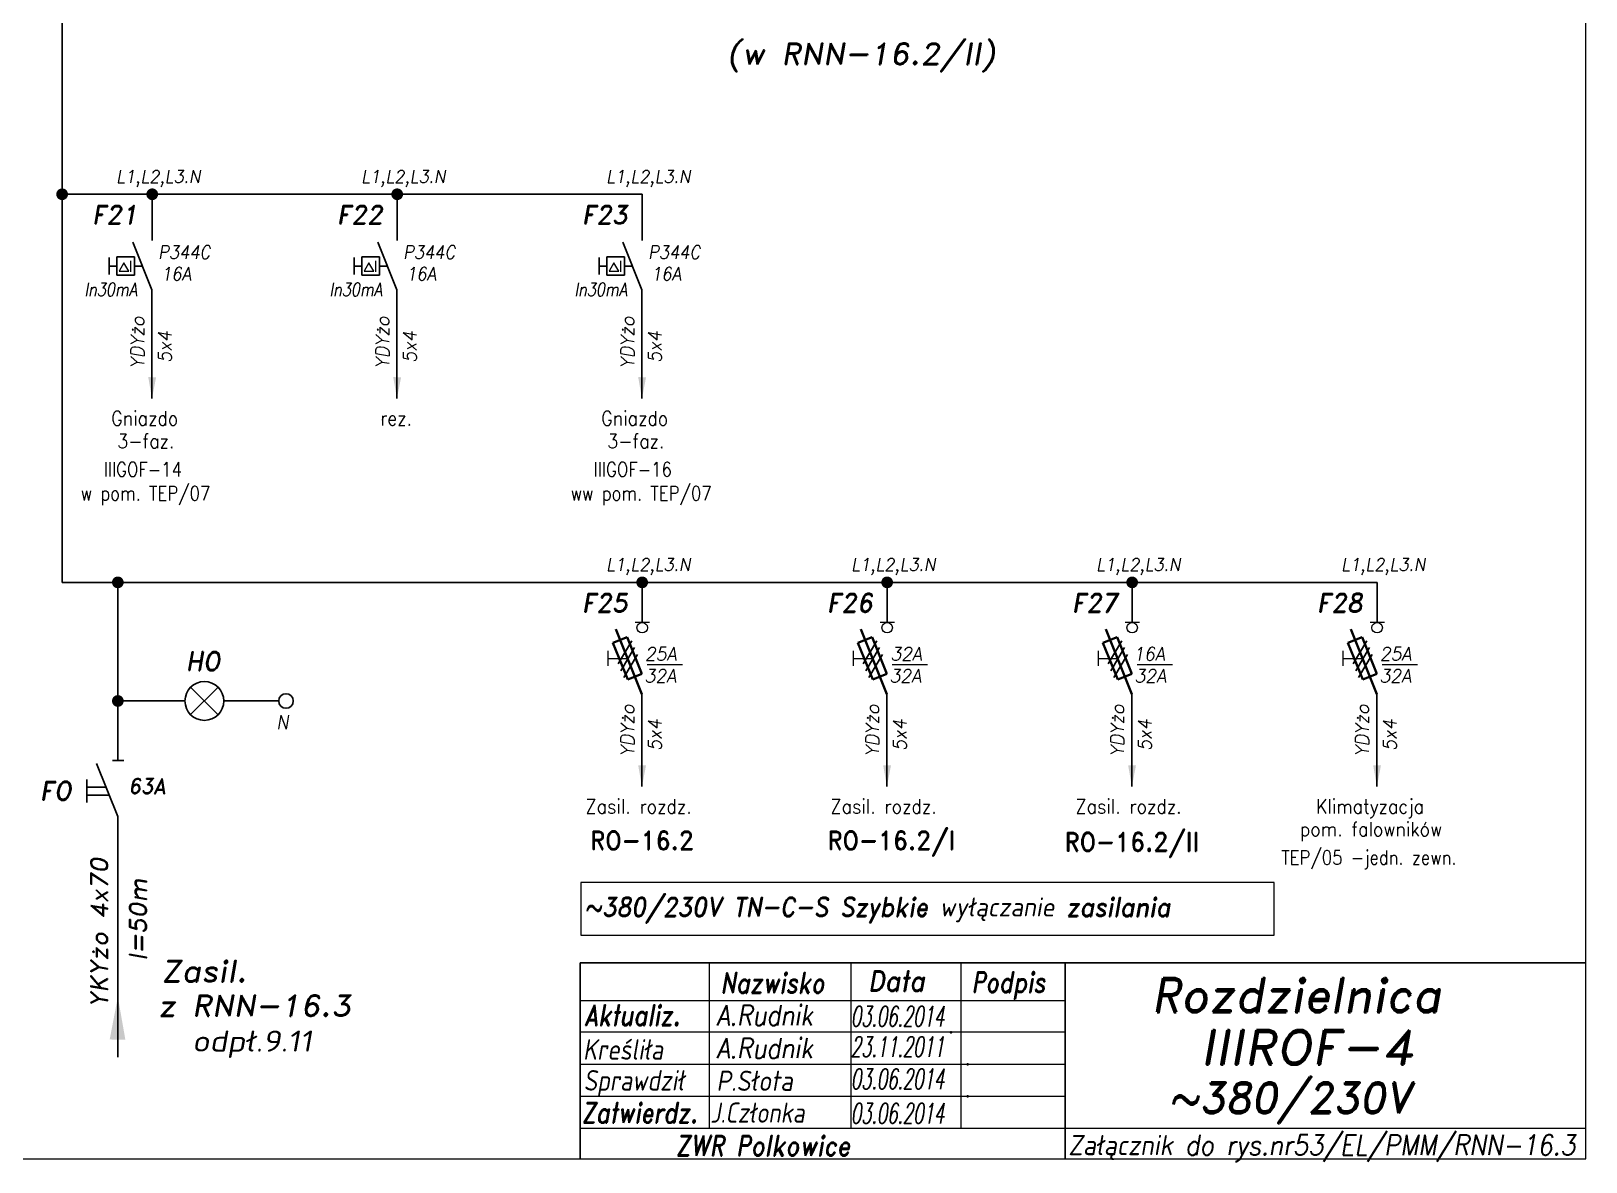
# Model space of a CAD drawing. Header units: millimetres. Extents: x 0 to 594, y -1 to 420.
# Drawn here: x 299.3 to 594, y -0.6 to 213.8 of the extents above; entities that cross this region are included whole.
import ezdxf
from ezdxf.enums import TextEntityAlignment as Align

# ---------------------------------------------------------------- set-up
doc = ezdxf.new("R2010")
doc.units = ezdxf.units.MM
doc.styles.add('ROMAND', font='romand', dxfattribs={"width": 0.9, "oblique": 10, "height": 4.2})
doc.styles.add('ROMANS', font='romans', dxfattribs={"width": 0.8, "oblique": 10, "height": 3.2})

msp = doc.modelspace()

# ---------------------------------------------------------------- linework, layer by layer
at = {"lineweight": 30}
for p, q in [((305.13, 403.49), (305.13, 109.27)), ((415.1, 182.83), (305.13, 182.83)), ((322.21, 182.83), (322.21, 174.08)), ((368.66, 182.83), (368.66, 174.08)), ((415.1, 182.83), (415.1, 174.08)), ((322.17, 164.69), (318.52, 173.74)), ((368.61, 164.69), (364.96, 173.74)), ((415.05, 164.69), (411.4, 173.74)), ((314.05, 170.85), (314.05, 167.62)), ((314.05, 169.23), (315.49, 169.23)), ((315.49, 170.95), (318.84, 170.95)), ((315.49, 167.48), (315.49, 170.95)), ((318.84, 170.95), (318.84, 167.48)), ((318.84, 169.23), (320.34, 169.23)), ((360.49, 170.85), (360.49, 167.62)), ((360.49, 169.23), (361.93, 169.23)), ((361.93, 170.95), (365.28, 170.95)), ((361.93, 167.48), (361.93, 170.95)), ((365.28, 170.95), (365.28, 167.48)), ((365.28, 169.23), (366.78, 169.23)), ((406.94, 170.85), (406.94, 167.62)), ((406.94, 169.23), (408.37, 169.23)), ((408.37, 170.95), (411.72, 170.95)), ((408.37, 167.48), (408.37, 170.95)), ((411.72, 170.95), (411.72, 167.48)), ((411.72, 169.23), (413.22, 169.23)), ((318.84, 167.48), (315.49, 167.48)), ((365.28, 167.48), (361.93, 167.48)), ((411.72, 167.48), (408.37, 167.48)), ((322.17, 164.69), (322.17, 144.11)), ((368.61, 164.69), (368.61, 144.11)), ((415.05, 164.69), (415.05, 144.11)), ((554.42, 109.27), (305.13, 109.27)), ((315.69, 109.27), (315.69, 75.52)), ((415.1, 109.27), (415.1, 101.67)), ((461.54, 109.27), (461.54, 101.67)), ((507.98, 109.27), (507.98, 101.67)), ((554.42, 109.27), (554.42, 101.67)), ((410.54, 93.82), (413.13, 98.21)), ((456.98, 93.82), (459.57, 98.21)), ((503.42, 93.82), (506.01, 98.21)), ((549.86, 93.82), (552.46, 98.21)), ((411.06, 92.52), (413.65, 96.91)), ((411.6, 91.21), (414.19, 95.6)), ((457.5, 92.52), (460.09, 96.91)), ((458.04, 91.21), (460.63, 95.6)), ((503.94, 92.52), (506.53, 96.91)), ((504.48, 91.21), (507.07, 95.6)), ((550.38, 92.52), (552.97, 96.91)), ((550.92, 91.21), (553.51, 95.6)), ((329.5, 89.4), (334.7, 84.19)), ((334.71, 89.39), (329.5, 84.2)), ((315.69, 86.79), (328.42, 86.79)), ((335.78, 86.79), (346.19, 86.79)), ((415.05, 88.08), (415.05, 70.56)), ((461.49, 88.08), (461.49, 70.56)), ((507.93, 88.08), (507.93, 70.56)), ((554.38, 88.08), (554.38, 70.56)), ((314.7, 75.52), (316.83, 75.52)), ((309.82, 71.9), (309.82, 67.56)), ((313.38, 70.48), (309.82, 70.48)), ((314.01, 68.92), (309.82, 68.92)), ((315.69, 64.87), (315.69, 19.27))]:
    msp.add_line(p, q, dxfattribs=at)
at = {"lineweight": 25}
for p, q in [((318.11, 170.22), (318.11, 168.15)), ((364.55, 170.22), (364.55, 168.15)), ((411, 170.22), (411, 168.15))]:
    msp.add_line(p, q, dxfattribs=at)
at = {"color": 7, "lineweight": 40}
for p, q in [((410.09, 100.4), (415.05, 88.08)), ((456.53, 100.4), (461.49, 88.08)), ((502.97, 100.4), (507.93, 88.08)), ((549.41, 100.4), (554.38, 88.08)), ((412.25, 98.91), (409.56, 97.83)), ((409.56, 97.83), (412.37, 90.85)), ((412.25, 98.91), (415.06, 91.93)), ((458.69, 98.91), (456, 97.83)), ((456, 97.83), (458.81, 90.85)), ((458.69, 98.91), (461.5, 91.93)), ((505.14, 98.91), (502.44, 97.83)), ((502.44, 97.83), (505.25, 90.85)), ((505.14, 98.91), (507.95, 91.93)), ((551.58, 98.91), (548.89, 97.83)), ((548.89, 97.83), (551.7, 90.85)), ((551.58, 98.91), (554.39, 91.93)), ((415.06, 91.93), (412.37, 90.85)), ((461.5, 91.93), (458.81, 90.85)), ((507.95, 91.93), (505.25, 90.85)), ((554.39, 91.93), (551.7, 90.85))]:
    msp.add_line(p, q, dxfattribs=at)
for p, q in [((413.77, 101.7), (416.46, 101.7)), ((460.22, 101.7), (462.9, 101.7)), ((506.66, 101.7), (509.35, 101.7)), ((553.1, 101.7), (555.79, 101.7)), ((408.59, 96.32), (408.59, 93.47)), ((412.35, 94.78), (408.63, 94.78)), ((455.07, 96.32), (455.07, 93.47)), ((458.8, 94.78), (455.07, 94.78)), ((501.51, 96.32), (501.51, 93.47)), ((505.24, 94.78), (501.51, 94.78)), ((547.95, 96.32), (547.95, 93.47)), ((551.68, 94.78), (547.95, 94.78)), ((416.04, 93.68), (422.77, 93.68)), ((462.49, 93.68), (469.21, 93.68)), ((508.93, 93.68), (515.65, 93.68)), ((555.37, 93.68), (562.09, 93.68))]:
    msp.add_line(p, q)
at = {"color": 7, "lineweight": 30}
for p, q in [((311.64, 74.95), (315.69, 64.87)), ((403.34, 37.18), (594, 37.18)), ((403.34, 37.18), (403.34, 0)), ((495.28, 37.18), (495.28, 0.05))]:
    msp.add_line(p, q, dxfattribs=at)
at = {"color": 7}
for p, q in [((403.49, 52.36), (403.49, 42.39)), ((534.9, 52.36), (403.49, 52.36)), ((534.9, 42.39), (534.9, 52.36)), ((403.49, 42.39), (534.9, 42.39)), ((427.82, 37.18), (427.82, 5.8)), ((454.62, 37.18), (454.62, 21.02)), ((475.5, 37.18), (475.5, 21.02)), ((403.34, 30.03), (495.28, 30.03)), ((403.34, 24.06), (495.28, 24.06)), ((454.62, 21.73), (454.62, 5.8)), ((475.5, 21.73), (475.5, 5.8)), ((403.34, 17.95), (495.28, 17.95)), ((403.34, 11.89), (495.28, 11.89)), ((403.34, 5.8), (594, 5.8))]:
    msp.add_line(p, q, dxfattribs=at)
for points in [[(297, 420), (297, 0), (594, 0), (594, 420)], [(316.86, 169.85), (315.94, 168.26), (317.78, 168.26)], [(363.3, 169.85), (362.38, 168.26), (364.22, 168.26)], [(409.74, 169.85), (408.82, 168.26), (410.66, 168.26)]]:
    msp.add_lwpolyline(points, close=True)
at = {"color": 7, "lineweight": 30, "const_width": 1.11}
for points in [[(304.58, 182.83, 1), (305.69, 182.83, 1)], [(321.66, 182.83, 1), (322.77, 182.83, 1)], [(368.1, 182.83, 1), (369.21, 182.83, 1)], [(315.14, 109.27, 1), (316.25, 109.27, 1)], [(414.54, 109.27, 1), (415.65, 109.27, 1)], [(460.98, 109.27, 1), (462.09, 109.27, 1)], [(507.43, 109.27, 1), (508.53, 109.27, 1)], [(315.14, 86.79, 1), (316.25, 86.79, 1)]]:
    msp.add_lwpolyline(points, format="xyb", close=True, dxfattribs=at)
for centre in [(415.1, 100.68), (461.54, 100.68), (507.98, 100.68), (554.42, 100.68)]:
    msp.add_circle(centre, 0.989)
at = {"lineweight": 30}
for centre, radius in [((332.1, 86.79), 3.68), ((347.57, 86.79), 1.38)]:
    msp.add_circle(centre, radius, dxfattribs=at)
at = {"lineweight": 40}
for p in [(473.62, 23.97), (476.81, 17.91), (476.81, 11.86)]:
    msp.add_point(p, dxfattribs=at)
at = {"color": 7, "lineweight": 35}
for points in [[(322.17, 144.11), (322.95, 148.15), (321.46, 148.17)], [(368.61, 144.11), (369.39, 148.15), (367.9, 148.17)], [(415.05, 144.11), (415.83, 148.15), (414.34, 148.17)], [(415.05, 70.56), (415.83, 74.6), (414.34, 74.61)], [(461.49, 70.56), (462.27, 74.6), (460.78, 74.61)], [(507.93, 70.56), (508.71, 74.6), (507.22, 74.61)], [(554.38, 70.56), (555.15, 74.6), (553.67, 74.61)], [(315.7, 30.71), (314.15, 22.63), (317.12, 22.6)]]:
    msp.add_solid(points, dxfattribs=at)

# ---------------------------------------------------------------- texts
at = {"color": 7, "lineweight": 30, "style": 'ROMAND', "oblique": 10, "width": 1.1}
msp.add_text('(w RNN-16.2/II)', height=4, dxfattribs=at).set_placement((456.6, 207.45), align=Align.CENTER)
at = {"color": 7, "lineweight": 30, "oblique": 10}
for s, height, style, width, p in [('L1,L2,L3.N', 2.4, 'ROMANS', 0.95, (315.39, 185)), ('L1,L2,L3.N', 2.4, 'ROMANS', 0.95, (361.83, 185)), ('L1,L2,L3.N', 2.4, 'ROMANS', 0.95, (408.27, 185)), ('P344C', 2.52, 'ROMANS', 0.9, (323.32, 170.6)), ('P344C', 2.52, 'ROMANS', 0.9, (369.76, 170.6)), ('P344C', 2.52, 'ROMANS', 0.9, (416.2, 170.6)), ('16A', 2.52, 'ROMANS', 0.9, (323.91, 166.5)), ('16A', 2.52, 'ROMANS', 0.9, (370.35, 166.5)), ('16A', 2.52, 'ROMANS', 0.9, (416.79, 166.5)), ('In30mA', 2.52, 'ROMANS', 0.8, (309.37, 163.54)), ('In30mA', 2.52, 'ROMANS', 0.8, (355.81, 163.54)), ('In30mA', 2.52, 'ROMANS', 0.8, (402.26, 163.54)), ('L1,L2,L3.N', 2.4, 'ROMANS', 0.95, (408.27, 111.45)), ('L1,L2,L3.N', 2.4, 'ROMANS', 0.95, (454.72, 111.45)), ('L1,L2,L3.N', 2.4, 'ROMANS', 0.95, (501.16, 111.45)), ('L1,L2,L3.N', 2.4, 'ROMANS', 0.95, (547.6, 111.45)), ('N', 2.6, 'ROMANS', 0.95, (345.71, 81.47)), ('63A', 2.911, 'ROMAND', 0.95, (317.68, 69.21)), ('IIIROF-4', 6.48, 'ROMAND', 1.1, (520.93, 17.9))]:
    msp.add_text(s, height=height, dxfattribs=dict(at, style=style, width=width)).set_placement(p)
at = {"color": 7, "lineweight": 30, "style": 'ROMAND', "oblique": 10}
for s, height, p in [('F21', 3.493, (310.77, 177.21)), ('F22', 3.493, (357.21, 177.21)), ('F23', 3.493, (403.65, 177.21)), ('F25', 3.493, (403.65, 103.65)), ('F26', 3.493, (450.1, 103.65)), ('F27', 3.493, (496.54, 103.65)), ('F28', 3.493, (542.98, 103.65)), ('HO', 3.493, (328.54, 92.58)), ('FO', 3.493, (300.9, 68.02)), ('~380/230V', 5.76, (514.79, 8.69))]:
    msp.add_text(s, height=height, dxfattribs=at).set_placement(p)
at = {"color": 7, "lineweight": 30, "oblique": 10}
for s, height, style, width, p in [('YDYżo ', 2.52, 'ROMANS', 0.98, (320.66, 149.85)), ('YDYżo ', 2.52, 'ROMANS', 0.98, (367.1, 149.85)), ('YDYżo ', 2.52, 'ROMANS', 0.98, (413.55, 149.85)), (' 5x4', 2.52, 'ROMANS', 0.98, (325.87, 149.18)), (' 5x4', 2.52, 'ROMANS', 0.98, (372.31, 149.18)), (' 5x4', 2.52, 'ROMANS', 0.98, (418.75, 149.18)), ('YDYżo ', 2.52, 'ROMANS', 0.98, (413.55, 76.3)), ('YDYżo ', 2.52, 'ROMANS', 0.98, (459.99, 76.3)), ('YDYżo ', 2.52, 'ROMANS', 0.98, (506.43, 76.3)), ('YDYżo ', 2.52, 'ROMANS', 0.98, (552.87, 76.3)), (' 5x4', 2.52, 'ROMANS', 0.98, (418.75, 75.62)), (' 5x4', 2.52, 'ROMANS', 0.98, (465.19, 75.62)), (' 5x4', 2.52, 'ROMANS', 0.98, (511.63, 75.62)), (' 5x4', 2.52, 'ROMANS', 0.98, (558.07, 75.62)), ('YKYżo 4x70', 3.175, 'ROMAND', 1.1, (313.74, 28.63)), ('l=50m', 3.175, 'ROMAND', 1.1, (321.11, 37.49))]:
    msp.add_text(s, height=height, rotation=90, dxfattribs=dict(at, style=style, width=width)).set_placement(p)
at = {"color": 7, "lineweight": 30, "style": 'ROMAND'}
for s, height, width, p in [('Gniazdo', 2.7, 0.9, (314.44, 139.01)), ('Gniazdo', 2.7, 0.9, (407.33, 139.01)), ('rez.', 2.7, 0.9, (365.42, 139.01)), ('3-faz.', 2.7, 0.9, (315.59, 134.7)), ('3-faz.', 2.7, 0.9, (408.48, 134.7)), ('IIIGOF-14', 2.7, 0.85, (313, 129.34)), ('IIIGOF-16', 2.7, 0.85, (405.88, 129.34)), ('w pom. TEP/07', 2.7, 0.85, (308.64, 124.81)), ('ww pom. TEP/07', 2.7, 0.85, (401.52, 124.81)), ('Zasil. rozdz.', 2.7, 0.9, (404.38, 65.46)), ('Zasil. rozdz.', 2.7, 0.9, (450.82, 65.46)), ('Zasil. rozdz.', 2.7, 0.9, (497.26, 65.46)), ('Klimatyzacja', 2.7, 0.9, (542.81, 65.46)), ('RO-16.2', 3.5, 0.95, (405.24, 58.61)), ('RO-16.2/I', 3.5, 0.95, (450.23, 58.61)), ('RO-16.2/II', 3.5, 0.95, (495.18, 58.33)), ('pom. falowników', 2.7, 0.9, (539.77, 61.14)), ('TEP/05 -jedn. zewn.', 2.7, 0.85, (536.25, 55.78))]:
    msp.add_text(s, height=height, dxfattribs=dict(at, width=width)).set_placement(p)
at = {"color": 7, "oblique": 10}
for s, height, style, width, p in [('25A', 2.52, 'ROMANS', 0.95, (415.61, 94.46)), ('32A', 2.52, 'ROMANS', 0.95, (462.16, 94.46)), ('16A', 2.52, 'ROMANS', 0.95, (508.19, 94.46)), ('25A', 2.52, 'ROMANS', 0.95, (554.93, 94.46)), ('32A', 2.52, 'ROMANS', 0.95, (415.55, 90.29)), ('32A', 2.52, 'ROMANS', 0.95, (461.99, 90.29)), ('32A', 2.52, 'ROMANS', 0.95, (508.43, 90.29)), ('32A', 2.52, 'ROMANS', 0.95, (554.87, 90.29)), ('~380/230V TN-C-S Szybkie wyłączanie zasilania', 3.6, 'ROMAND', 0.9, (404.13, 45.95)), ('Data', 3.888, 'ROMAND', 0.9, (457.88, 31.77)), ('Podpis', 3.888, 'ROMAND', 0.8, (477.49, 31.55)), ('Nazwisko', 3.888, 'ROMAND', 0.8, (429.9, 31.42)), ('Aktualiz.', 3.888, 'ROMAND', 0.8, (404.06, 25.28)), ('A.Rudnik', 3.83, 'ROMANS', 0.85, (429.15, 25.29)), ('03.06.2014', 3.83, 'ROMANS', 0.6, (454.63, 25.1)), ('Kreśliła', 3.888, 'ROMAND', 0.8, (403.89, 18.79)), ('A.Rudnik', 3.83, 'ROMANS', 0.85, (429.15, 19.06)), ('23.11.2011', 3.83, 'ROMANS', 0.6, (454.63, 19.33)), ('Sprawdził', 3.888, 'ROMAND', 0.8, (404, 12.94)), ('P.Słota', 3.83, 'ROMANS', 0.85, (429.16, 12.89)), ('03.06.2014', 3.83, 'ROMANS', 0.6, (454.63, 13.24)), ('Zatwierdz.', 3.888, 'ROMAND', 0.8, (403.61, 6.8)), ('J.Członka', 3.83, 'ROMANS', 0.8, (428.01, 6.85)), ('03.06.2014', 3.83, 'ROMANS', 0.6, (454.63, 6.7)), ('ZWR Polkowice', 3.8304, 'ROMAND', 0.85, (421.42, 0.57))]:
    msp.add_text(s, height=height, dxfattribs=dict(at, style=style, width=width)).set_placement(p)
at = {"color": 7, "lineweight": 35, "style": 'ROMAND', "oblique": 10, "width": 1.1}
for s, p in [('Zasil. ', (323.96, 33.58)), ('z RNN-16.3', (323.31, 27.04)), ('odpł.9.11', (329.76, 20.33))]:
    msp.add_text(s, height=4, dxfattribs=at).set_placement(p)
at = {"color": 7, "style": 'ROMAND', "oblique": 10}
msp.add_text('Rozdzielnica', height=6.48, dxfattribs=at).set_placement((511.6, 27.79))
at = {"color": 7, "style": 'ROMANS', "oblique": 10, "width": 0.769522}
msp.add_text('Załącznik do rys.nr53/EL/PMM/RNN-16.3', height=3.8304, dxfattribs=at).set_placement((495.87, 0.7), (592.02, 0.7), align=Align.FIT)

doc.saveas('drawing.dxf')
